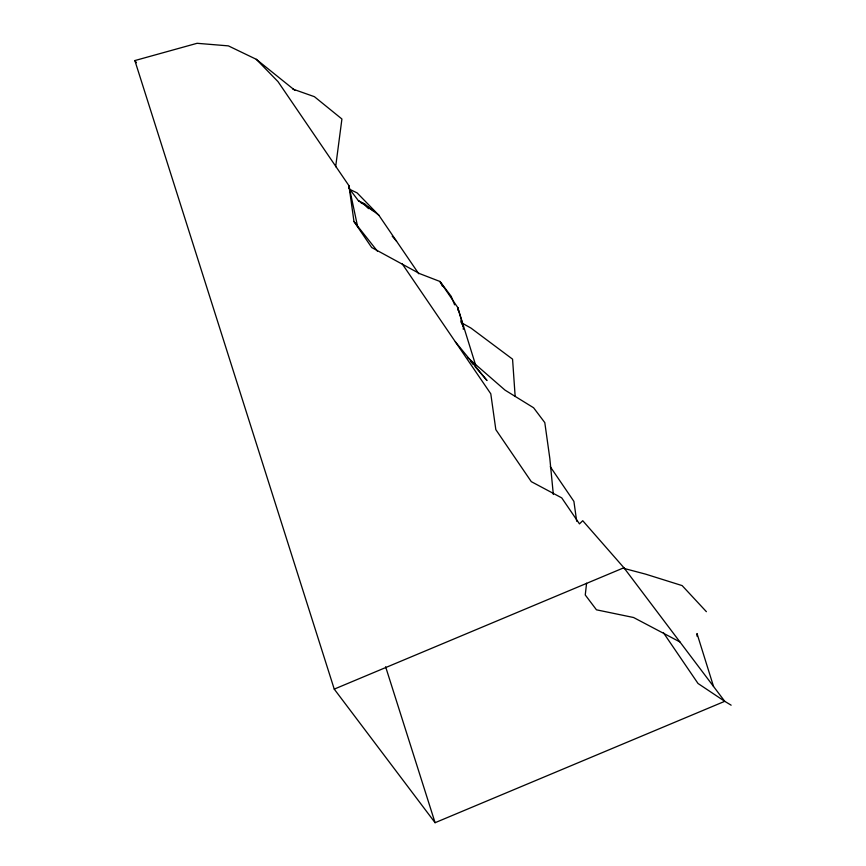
<?xml version="1.0" encoding="UTF-8"?>
<svg xmlns="http://www.w3.org/2000/svg" width="866" height="866" viewBox="0 0 866 866"><rect width="100%" height="100%" fill="white"/><g stroke="black" fill="none" stroke-linecap="round" stroke-linejoin="round"><path stroke-width="1.3" d="M463.267 329.286L463.397 326.634L457.735 307.517L440.004 281.493L419.718 273.656L371.698 247.524L353.967 221.501L348.944 185.692L278.008 81.631L256.271 59.299L228.375 45.876L197.091 43.3L134.858 60.566L334.244 689.12L435.078 822.7L724.745 701.319L731.142 705.184M586.585 583.229L585.254 594.974L596.457 609.816L633.576 617.512L679.929 641.944M335.651 166.748L341.918 118.999L314.401 96.678L292.827 89.068M334.244 689.12L623.91 567.739L724.745 701.319L698.018 683.48L663.302 632.537M361.75 203.304L364.359 203.813L378.843 215.223L418.743 273.753M623.488 568.291L645.549 574.126L682.137 585.6L706.385 611.677M360.732 202.633L364.359 203.813L368.927 208.717M349.832 189.383L357.106 192.891L378.843 215.223M358.383 200.793L364.359 203.813L367.844 207.862M461.556 322.801L470.963 328.073L512.564 359.163L515.162 396.466M374.166 211.553L358.167 200.414L348.608 187.77M256.271 59.299L294.992 90.432M467.553 357.506L505.019 390.122L533.597 407.767L544.801 422.619L549.823 458.428L553.331 494.486M623.91 567.739L582.742 520.715L579.462 523.887L561.731 497.874L531.291 481.648L495.828 429.623L490.795 393.814L402.138 263.74M392.222 236.18L396.574 241.235M470.801 361.598L473.356 364.586M475.066 366.578L487.006 380.52L455.332 341.778M353.967 221.501L377.435 251.216M134.858 60.566L136.46 62.688M550.256 466.698L573.898 501.382L576.691 521.278M442.472 286.245L440.004 281.493L451.208 296.345L454.618 304.821M460.939 321.881L463.397 326.634L460.961 320.572M475.64 365.149L457.735 307.517L457.897 310.19M385.619 666.777L435.078 822.7M713.541 686.478L697.011 633.533L697.043 636.196M348.944 185.692L357.712 227.065"/></g></svg>
